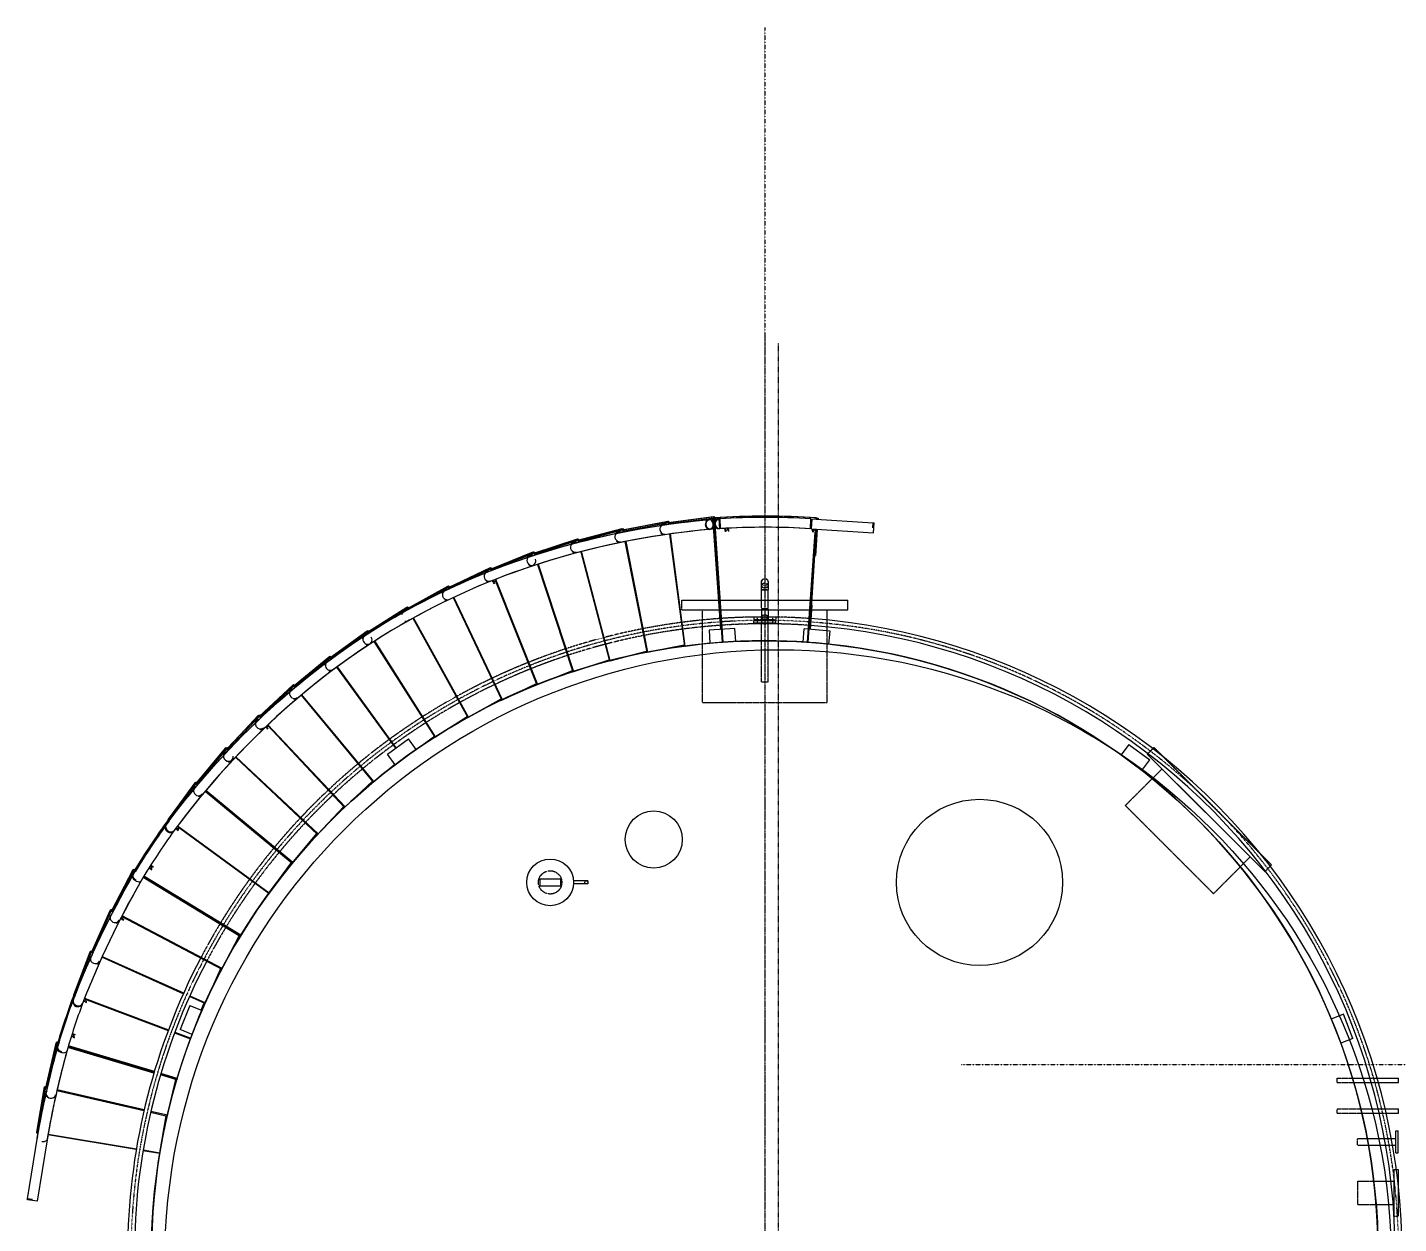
# Model space of a CAD drawing. Header units: millimetres. Extents: x -10011772 to -8149599, y 2847708 to 3434448.
# Drawn here: x -9549168 to -9535754, y 3290291 to 3301991 of the extents above; entities that cross this region are included whole.
import ezdxf

# ---------------------------------------------------------------- set-up
doc = ezdxf.new("R2010")
doc.units = ezdxf.units.MM
for name, pattern in [('DASHDOT2', [0.5, 0.25, -0.125, 0, -0.125]), ('DIVIDE2', [0.625, 0.25, -0.125, 0, -0.125, 0, -0.125]), ('HIDDEN2', [0.1875, 0.125, -0.0625])]:
    doc.linetypes.add(name, pattern=pattern)
doc.layers.add('总平面底图', color=9, linetype='Continuous')

# ---------------------------------------------------------------- blocks, each defined once
blk = doc.blocks.new('总平面底图 爆炸危险区 LOCATION I')
at = {"layer": '总平面底图', "linetype": 'DASHDOT2'}
for p, q in [((203750, 187271.6), (203750, 184875.2)), ((203750, 184875.2), (203750, 184826.9)), ((203750, 184826.9), (203750, 181385.9)), ((206603.4, 182197.8), (204709.8, 182197.8)), ((206690.9, 182197.8), (206603.4, 182197.8)), ((206725.9, 182197.8), (206690.9, 182197.8)), ((207448.7, 182197.8), (206725.9, 182197.8))]:
    blk.add_line(p, q, dxfattribs=at)
at = {"layer": '总平面底图', "linetype": 'DASHDOT2', "ltscale": 10}
for p, q in [((203749.9, 185771.6), (203749.9, 176771.6)), ((203814.9, 185727.7), (203814.9, 176727.7))]:
    blk.add_line(p, q, dxfattribs=at)
at = {"layer": '总平面底图', "linetype": 'Continuous'}
for p, q in [((203054.6, 184813.6), (203275.4, 184856.9)), ((203055.8, 184807.7), (203276.5, 184851)), ((203058.7, 184814.4), (203279.4, 184857.4)), ((203059.8, 184808.5), (203280.6, 184851.5)), ((203276.5, 184851), (203275.4, 184856.9)), ((203276.5, 184851), (203281.4, 184852)), ((203276.7, 184850), (203276.5, 184851)), ((203276.6, 184850), (203499.6, 184879.5)), ((203276.6, 184850), (203277.4, 184844)), ((203277.4, 184844), (203500.4, 184873.5)), ((203277.4, 184844), (203277.7, 184841.6)), ((203280.6, 184851.5), (203279.4, 184857.4)), ((203280.6, 184851.5), (203285.5, 184852.5)), ((203280.6, 184851.5), (203280.8, 184850.5)), ((203280.7, 184850.5), (203503.7, 184879.8)), ((203281.5, 184844.6), (203280.7, 184850.5)), ((203281.4, 184852), (203281.7, 184850.7)), ((203281.5, 184844.6), (203504.5, 184873.8)), ((203281.8, 184842.1), (203281.5, 184844.6)), ((203285.5, 184852.5), (203285.7, 184851.2)), ((203500.4, 184872.5), (203496.4, 184872.3)), ((203497.6, 184855.5), (203496.4, 184872.3)), ((203500.4, 184873.5), (203499.6, 184879.5)), ((203500.4, 184873.5), (203505.4, 184874.2)), ((203500.5, 184872.5), (203500.4, 184873.5)), ((203500.4, 184872.5), (203506.4, 184872.9)), ((203500.8, 184866.5), (203500.4, 184872.5)), ((203504.5, 184872.8), (203500.5, 184872.5)), ((203500.5, 184872.5), (203500.5, 184872.5)), ((203542.6, 184264.4), (203500.8, 184866.5)), ((203504.5, 184873.8), (203503.7, 184879.8)), ((203504.5, 184873.8), (203509.4, 184874.5)), ((203504.6, 184872.8), (203504.5, 184873.8)), ((203504.5, 184872.8), (203510.5, 184873.2)), ((203504.9, 184866.8), (203504.5, 184872.8)), ((203546, 184264.6), (203504.9, 184866.8)), ((203505.4, 184874.2), (203505.5, 184872.9)), ((203506.4, 184872.9), (203506.4, 184872.9)), ((203509.4, 184874.5), (203509.6, 184873.2)), ((203510.5, 184873.2), (203510.5, 184873.2)), ((203525.1, 184868.1), (203528.1, 184820)), ((203529.2, 184868.4), (203532.1, 184820.2)), ((203972.7, 184819.9), (203975.8, 184868.1)), ((203975.8, 184868.1), (204280, 184849)), ((203979.8, 184867.8), (203976.8, 184819.7)), ((204000, 184866.6), (204000.4, 184872.5)), ((204000.4, 184872.5), (204006.4, 184872)), ((204004.1, 184866.3), (204004.5, 184872.2)), ((204004.5, 184872.2), (204010.5, 184871.8)), ((204006.4, 184872), (204006, 184866.2)), ((204010.5, 184871.8), (204010.1, 184865.9)), ((204278.4, 184824.7), (204280, 184849)), ((204279.9, 184848.6), (204284, 184848.4)), ((204280.9, 184800.2), (204284, 184848.4)), ((202619.6, 184699.6), (202833.3, 184770.1)), ((202623.5, 184700.9), (202837.2, 184771.1)), ((202835.2, 184764.4), (202833.3, 184770.1)), ((202835.4, 184763.4), (203053, 184820.4)), ((202836.9, 184757.6), (203054.5, 184814.6)), ((202839.1, 184765.4), (202837.2, 184771.1)), ((202839.1, 184765.4), (202843.9, 184767)), ((202839.3, 184764.4), (203057, 184821.2)), ((202840.8, 184758.6), (203058.5, 184815.4)), ((202843.9, 184767), (202844.3, 184765.7)), ((203054.5, 184814.6), (203053, 184820.4)), ((203054.5, 184814.6), (203059.3, 184815.8)), ((203054.7, 184813.6), (203054.5, 184814.6)), ((203054.6, 184813.6), (203055.8, 184807.7)), ((203055.8, 184807.7), (203056.6, 184803.8)), ((203058.5, 184815.4), (203057, 184821.2)), ((203058.5, 184815.4), (203063.3, 184816.6)), ((203058.8, 184814.4), (203058.5, 184815.4)), ((203058.7, 184814.4), (203059.8, 184808.5)), ((203059.3, 184815.8), (203059.7, 184814.6)), ((203059.8, 184808.5), (203060.6, 184804.6)), ((203063.3, 184816.6), (203063.7, 184815.3)), ((203284.1, 184793.8), (203356.6, 184245.7)), ((203359.9, 184246.1), (203288, 184794.3)), ((203534.2, 184327.5), (203499.5, 184828.4)), ((203537.7, 184327.7), (203506.2, 184789.7)), ((203555.3, 184811.5), (203554.7, 184821.5)), ((203568, 184812.3), (203555.3, 184811.5)), ((203555.3, 184811.5), (203555.7, 184805.4)), ((203559.4, 184811.8), (203558.8, 184821.8)), ((203572, 184812.5), (203559.4, 184811.8)), ((203559.4, 184811.8), (203559.4, 184811.8)), ((203559.4, 184811.8), (203559.7, 184805.7)), ((203567.4, 184822.2), (203568, 184812.3)), ((203568, 184812.3), (203568, 184812.3)), ((203571.4, 184822.4), (203572, 184812.5)), ((203572, 184812.5), (203572.4, 184806.4)), ((203958.1, 184264.3), (203995.5, 184802.3)), ((203961.5, 184264.1), (203999.6, 184802)), ((203976.8, 184819.7), (204280.9, 184800.2)), ((203983.5, 184809.2), (203983.2, 184803.1)), ((203983.5, 184809.2), (203984.1, 184819.2)), ((203996.2, 184808.4), (203983.5, 184809.2)), ((203987.5, 184808.9), (203987.2, 184802.8)), ((203987.5, 184808.9), (203988.2, 184818.9)), ((203987.5, 184808.9), (203987.5, 184808.9)), ((204000.2, 184808.1), (203987.5, 184808.9)), ((204002.7, 184818), (203993.7, 184689.6)), ((203996, 184808.4), (203996.7, 184818.4)), ((203996.8, 184818.4), (203996.2, 184808.4)), ((203996.2, 184808.4), (203996.2, 184808.4)), ((204006.7, 184817.8), (203997.6, 184689.3)), ((204000.2, 184808.1), (203999.5, 184796.8)), ((204000, 184808.1), (204000.7, 184818.1)), ((204000.8, 184818.1), (204000.2, 184808.1)), ((202408.3, 184622.6), (202617.1, 184706.2)), ((202410.5, 184617), (202619.4, 184700.6)), ((202412.1, 184624.1), (202621, 184707.5)), ((202414.3, 184618.5), (202623.3, 184701.9)), ((202619.4, 184700.6), (202617.1, 184706.2)), ((202619.4, 184700.6), (202624, 184702.5)), ((202619.8, 184699.7), (202619.4, 184700.6)), ((202623.3, 184701.9), (202621, 184707.5)), ((202621.5, 184693.9), (202835.2, 184764.4)), ((202623.3, 184701.9), (202627.9, 184703.7)), ((202623.6, 184700.9), (202623.3, 184701.9)), ((202623.5, 184700.9), (202625.4, 184695.2)), ((202624, 184702.5), (202624.5, 184701.2)), ((202625.4, 184695.2), (202839.1, 184765.4)), ((202627.9, 184703.7), (202628.4, 184702.5)), ((202835.2, 184764.4), (202839.9, 184765.9)), ((202835.5, 184763.4), (202835.2, 184764.4)), ((202835.4, 184763.4), (202836.9, 184757.6)), ((202836.9, 184757.6), (202838, 184753.5)), ((202839.4, 184764.4), (202839.1, 184765.4)), ((202840.8, 184758.6), (202839.3, 184764.4)), ((202839.9, 184765.9), (202840.3, 184764.7)), ((202841.9, 184754.5), (202840.8, 184758.6)), ((202850, 184707.4), (202989.8, 184173.7)), ((202993.1, 184174.5), (202853.9, 184708.4)), ((203065.8, 184756.7), (203172.1, 184215.4)), ((203069.8, 184757.5), (203175.4, 184216)), ((202619.6, 184699.6), (202621.5, 184693.9)), ((202621.5, 184693.9), (202622.6, 184690.6)), ((202625.4, 184695.2), (202626.5, 184691.9)), ((202637.5, 184645.5), (202810.5, 184120.7)), ((202641.3, 184646.7), (202813.8, 184121.8)), ((203992.9, 184689.7), (203970.5, 184327.3)), ((203991.6, 184689.8), (203993.7, 184689.6)), ((203991.6, 184689.8), (203997.6, 184689.3)), ((202202.2, 184532.5), (202405.4, 184628.9)), ((202204.8, 184527.1), (202408, 184623.5)), ((202205.9, 184534.2), (202409.2, 184630.5)), ((202208.5, 184528.8), (202411.8, 184625)), ((202408, 184623.5), (202405.4, 184628.9)), ((202408, 184623.5), (202412.5, 184625.7)), ((202408.4, 184622.6), (202408, 184623.5)), ((202408.3, 184622.6), (202410.5, 184617)), ((202411.8, 184625), (202409.2, 184630.5)), ((202410.5, 184617), (202411.4, 184614.9)), ((202411.8, 184625), (202416.3, 184627.2)), ((202412.2, 184624.1), (202411.8, 184625)), ((202412.1, 184624.1), (202414.3, 184618.5)), ((202412.5, 184625.7), (202413.1, 184624.5)), ((202414.3, 184618.5), (202415.2, 184616.4)), ((202416.3, 184627.2), (202416.9, 184626)), ((202420.7, 184558.2), (202417.4, 184566.2)), ((202424.4, 184559.7), (202421.1, 184567.7)), ((202429.1, 184570.8), (202634.9, 184056.6)), ((202432.8, 184572.3), (202638.1, 184057.9)), ((202002.1, 184429.8), (202198.9, 184538.7)), ((202005, 184424.5), (202201.8, 184533.4)), ((202005.7, 184431.7), (202202.6, 184540.4)), ((202008.6, 184426.5), (202205.5, 184535.2)), ((202201.8, 184533.4), (202198.9, 184538.7)), ((202201.8, 184533.4), (202206.2, 184535.9)), ((202202.3, 184532.5), (202201.8, 184533.4)), ((202202.2, 184532.5), (202204.8, 184527.1)), ((202205.5, 184535.2), (202202.6, 184540.4)), ((202204.8, 184527.1), (202205.2, 184526.3)), ((202205.5, 184535.2), (202209.9, 184537.6)), ((202205.5, 184535.2), (202206, 184534.3)), ((202208.5, 184528.8), (202205.9, 184534.2)), ((202206.2, 184535.9), (202206.8, 184534.7)), ((202208.9, 184528), (202208.5, 184528.8)), ((202209.9, 184537.6), (202210.5, 184536.4)), ((202432.2, 184562.9), (202420.7, 184558.2)), ((202420.7, 184558.2), (202423.9, 184550.2)), ((202432.2, 184562.9), (202424.4, 184559.7)), ((202424.4, 184559.7), (202427.7, 184551.7)), ((202424.4, 184559.7), (202424.4, 184559.7)), ((201808.8, 184314.8), (201998.4, 184435.7)), ((201812.2, 184317), (202002, 184437.7)), ((201815.4, 184311.9), (202005.2, 184432.6)), ((202001.6, 184430.7), (201998.4, 184435.7)), ((202001.6, 184430.7), (202005.9, 184433.4)), ((202005.2, 184432.6), (202002, 184437.7)), ((202005.2, 184432.6), (202009.4, 184435.3)), ((202005.2, 184432.6), (202005.8, 184431.8)), ((202008.6, 184426.5), (202005.7, 184431.7)), ((202005.9, 184433.4), (202006.6, 184432.2)), ((202009.4, 184435.3), (202010.1, 184434.2)), ((202225.6, 184483.1), (202463.6, 183981.8)), ((202466.7, 183983.2), (202229.3, 184484.8)), ((203343.6, 184470), (204156.4, 184470)), ((203980.4, 184446.1), (203972, 184327.2)), ((203977.9, 184446.3), (203980.4, 184446.1)), ((203979.3, 184470), (204156.4, 184470)), ((204156.4, 184423.9), (204156.4, 184470)), ((204156.4, 184423.9), (204156.4, 184470)), ((201812, 184309.7), (202001.6, 184430.7)), ((202002.2, 184429.8), (202001.6, 184430.7)), ((202002.1, 184429.8), (202005, 184424.5)), ((202005, 184424.5), (202005, 184424.5)), ((202008.6, 184426.4), (202008.6, 184426.5)), ((202028.4, 184382.3), (202297.3, 183896.4)), ((202300.3, 183898), (202031.9, 184384.2)), ((203343.6, 184423.9), (204156.4, 184423.9)), ((203978.8, 184423.9), (204156.4, 184423.9)), ((204054.8, 184373.3), (204054.8, 184423.9)), ((204054.8, 184373.3), (204054.8, 184423.9)), ((201623, 184187.9), (201804.7, 184320.5)), ((201626.3, 184190.3), (201808.2, 184322.7)), ((201626.5, 184183.1), (201808.3, 184315.6)), ((201629.8, 184185.5), (201811.7, 184317.8)), ((201808.3, 184315.6), (201804.7, 184320.5)), ((201811.7, 184317.8), (201808.2, 184322.7)), ((201808.3, 184315.6), (201812.3, 184318.6)), ((201808.9, 184314.8), (201808.3, 184315.6)), ((201808.8, 184314.8), (201812, 184309.7)), ((201811.7, 184317.8), (201815.8, 184320.8)), ((201811.7, 184317.8), (201812.3, 184317)), ((201812, 184309.7), (201812.1, 184309.5)), ((201815.4, 184311.9), (201812.2, 184317)), ((201812.3, 184318.6), (201813.1, 184317.5)), ((201815.6, 184311.7), (201815.4, 184311.9)), ((201815.8, 184320.8), (201816.5, 184319.7)), ((203603.8, 184332.2), (203477.1, 184323.6)), ((203477.1, 184323.6), (203481.5, 184259.5)), ((203608.2, 184268.2), (203603.8, 184332.2)), ((203937.3, 184265.7), (203942.6, 184329.7)), ((204069.2, 184319.1), (203942.6, 184329.7)), ((204054.8, 184320.3), (204054.8, 184339.8)), ((204054.8, 184320.3), (204054.8, 184339.8)), ((204063.8, 184255.1), (204069.2, 184319.1)), ((201838.3, 184268.5), (202136.6, 183800.8)), ((202139.5, 183802.6), (201841.7, 184270.7)), ((203172.1, 184215.4), (203355.8, 184251.4)), ((203175.4, 184216), (203355.8, 184251.2)), ((203356.6, 184245.7), (203481.4, 184262.2)), ((203359.9, 184246.1), (203481.4, 184262)), ((203445.2, 184256), (203445.2, 184257.3)), ((203445.2, 184256), (203445.2, 184257.3)), ((201445.5, 184049.8), (201618.6, 184193.4)), ((201448.6, 184052.4), (201621.9, 184195.8)), ((201449.3, 184045.2), (201622.4, 184188.8)), ((201452.4, 184047.8), (201625.7, 184191.2)), ((201622.4, 184188.8), (201618.6, 184193.4)), ((201625.7, 184191.2), (201621.9, 184195.8)), ((201622.4, 184188.8), (201626.3, 184192)), ((201623.1, 184188), (201622.4, 184188.8)), ((201626.5, 184183.1), (201623, 184187.9)), ((201625.7, 184191.2), (201629.6, 184194.4)), ((201625.7, 184191.2), (201626.4, 184190.4)), ((201626.3, 184192), (201627.1, 184191)), ((201629.8, 184185.5), (201626.3, 184190.3)), ((201627.3, 184182), (201626.5, 184183.1)), ((201629.6, 184194.4), (201630.4, 184193.4)), ((201630.6, 184184.4), (201629.8, 184185.5)), ((202810.5, 184120.7), (202988.3, 184179.3)), ((202813.8, 184121.8), (202988.4, 184179.1)), ((202989.8, 184173.7), (203170.9, 184221.1)), ((202993.1, 184174.5), (203171, 184220.9)), ((201944.8, 183746.7), (201656, 184142.6)), ((201947.6, 183748.8), (201659.3, 184145)), ((202634.9, 184056.6), (202808.7, 184126.2)), ((202638.1, 184057.9), (202808.8, 184126)), ((201276.9, 183900.9), (201440.7, 184055)), ((201279.9, 183903.7), (201443.9, 184057.6)), ((201281, 183896.5), (201444.8, 184050.6)), ((201284, 183899.3), (201448, 184053.2)), ((201444.8, 184050.6), (201440.7, 184055)), ((201448, 184053.2), (201443.9, 184057.6)), ((201444.8, 184050.6), (201448.5, 184054)), ((201445.5, 184049.9), (201444.8, 184050.6)), ((201445.5, 184049.8), (201449.3, 184045.2)), ((201448, 184053.2), (201451.6, 184056.6)), ((201448.7, 184052.5), (201448, 184053.2)), ((201448.5, 184054), (201449.4, 184053.1)), ((201452.4, 184047.8), (201448.6, 184052.4)), ((201449.3, 184045.2), (201451, 184043.1)), ((201451.6, 184056.6), (201452.5, 184055.7)), ((201454.1, 184045.7), (201452.4, 184047.8)), ((202463.6, 183981.8), (202632.7, 184062.1)), ((202466.7, 183983.2), (202632.8, 184061.9)), ((202625.9, 184058.6), (202627.8, 184053.8)), ((202629, 184060), (202631, 184055.1)), ((202642.8, 184059.8), (202642.8, 184059.8)), ((201482.1, 184005.6), (201834.6, 183580.6)), ((201837.3, 183582.8), (201485.2, 184008.2)), ((202297.3, 183896.4), (202461.1, 183987.1)), ((202300.3, 183898), (202461.2, 183986.9)), ((201117.9, 183741.7), (201271.8, 183905.7)), ((201120.7, 183744.7), (201274.8, 183908.5)), ((201122.3, 183737.6), (201276.2, 183901.6)), ((201125.1, 183740.6), (201279.2, 183904.4)), ((201276.2, 183901.6), (201271.8, 183905.7)), ((201279.2, 183904.4), (201274.8, 183908.5)), ((201276.2, 183901.6), (201279.6, 183905.3)), ((201277, 183900.9), (201276.2, 183901.6)), ((201276.9, 183900.9), (201281, 183896.5)), ((201279.2, 183904.4), (201282.6, 183908.1)), ((201279.9, 183903.7), (201279.2, 183904.4)), ((201279.6, 183905.3), (201280.6, 183904.4)), ((201279.9, 183903.7), (201284, 183899.3)), ((201281, 183896.5), (201283.5, 183893.8)), ((201282.6, 183908.1), (201283.6, 183907.2)), ((201284, 183899.3), (201286.5, 183896.6)), ((202136.6, 183800.8), (202294.4, 183901.5)), ((202139.5, 183802.6), (202294.5, 183901.3)), ((201311.9, 183845.4), (201307.7, 183849.8)), ((201314.8, 183848.2), (201310.6, 183852.6)), ((201320.9, 183854.1), (201311.9, 183845.4)), ((201311.9, 183845.4), (201317.9, 183839.2)), ((201320.9, 183854), (201314.8, 183848.2)), ((201314.8, 183848.2), (201320.8, 183842)), ((201314.8, 183848.2), (201314.8, 183848.2)), ((201316.8, 183858.5), (201694.5, 183456.8)), ((201319.7, 183861.2), (201697, 183459.1)), ((201904.1, 183717.3), (202007, 183791.7)), ((202044.6, 183739.7), (202007, 183791.7)), ((202044, 183740.5), (202133.5, 183805.7)), ((202044.1, 183740.4), (202133.6, 183805.6)), ((205531.1, 183764.9), (205492.7, 183713.5)), ((205531.1, 183764.9), (205632.9, 183689)), ((200969.2, 183573), (201112.6, 183746.3)), ((200971.8, 183576.1), (201115.4, 183749.2)), ((200973.8, 183569.1), (201117.2, 183742.4)), ((200976.4, 183572.3), (201120, 183745.4)), ((201117.2, 183742.4), (201112.6, 183746.3)), ((201120, 183745.4), (201115.4, 183749.2)), ((201117.2, 183742.4), (201120.4, 183746.3)), ((201118, 183741.8), (201117.2, 183742.4)), ((201117.9, 183741.7), (201122.3, 183737.6)), ((201120, 183745.4), (201123.2, 183749.3)), ((201120.8, 183744.8), (201120, 183745.4)), ((201120.4, 183746.3), (201121.4, 183745.4)), ((201120.7, 183744.7), (201125.1, 183740.6)), ((201122.3, 183737.6), (201125.1, 183735)), ((201123.2, 183749.3), (201124.2, 183748.4)), ((201125.1, 183740.6), (201127.9, 183737.9)), ((201160.4, 183701.8), (201562.4, 183324.5)), ((201163.2, 183704.8), (201564.8, 183327)), ((201941.6, 183665.3), (201904.1, 183717.3)), ((205620.9, 183717.3), (205623.8, 183720.1)), ((205620.9, 183717.3), (205623.8, 183720.1)), ((205620.9, 183717.3), (205908.3, 183429.9)), ((205620.9, 183717.3), (206195.7, 183142.6)), ((205620.9, 183717.3), (206195.7, 183142.6)), ((205647.6, 183744), (205653.5, 183749.9)), ((205647.6, 183744), (205653.5, 183749.9)), ((205653.5, 183749.9), (205702.9, 183700.5)), ((205653.5, 183749.9), (206228.3, 183175.2)), ((205653.5, 183749.9), (206228.3, 183175.2)), ((201834.6, 183580.6), (201939.8, 183667.8)), ((201837.3, 183582.8), (201939.9, 183667.7)), ((205594.5, 183637.5), (205632.9, 183689)), ((205644.8, 183597.4), (205692.8, 183645.4)), ((205644.8, 183597.4), (205692.8, 183645.4)), ((200831.2, 183395.3), (200963.6, 183577.2)), ((200833.6, 183398.6), (200966.2, 183580.3)), ((200836.1, 183391.8), (200968.4, 183573.6)), ((200838.5, 183395.1), (200971, 183576.8)), ((200968.4, 183573.6), (200963.6, 183577.2)), ((200971, 183576.8), (200966.2, 183580.3)), ((200968.4, 183573.6), (200971.4, 183577.7)), ((200969.2, 183573.1), (200968.4, 183573.6)), ((200969.2, 183573), (200973.8, 183569.1)), ((200971, 183576.8), (200974, 183580.8)), ((200971, 183576.8), (200971.8, 183576.2)), ((200971.4, 183577.7), (200972.4, 183576.9)), ((200976.4, 183572.3), (200971.8, 183576.1)), ((200973.8, 183569.1), (200976, 183567.3)), ((200974, 183580.8), (200975, 183580.1)), ((200978.6, 183570.5), (200976.4, 183572.3)), ((201694.5, 183456.8), (201830.9, 183585.1)), ((201697, 183459.1), (201831.1, 183584.9)), ((201013.2, 183536.5), (201438.8, 183184.3)), ((201441, 183186.9), (201015.8, 183539.6)), ((201562.4, 183324.5), (201690.5, 183461.1)), ((201564.8, 183327), (201690.7, 183460.9)), ((201685.4, 183455.3), (201689, 183451.6)), ((201687.8, 183457.8), (201691.5, 183453.9)), ((201700.7, 183462.6), (201700.7, 183462.6)), ((205908.3, 183429.9), (206195.7, 183142.6)), ((200824.2, 183375.4), (200824.2, 183375.4)), ((200836.1, 183391.8), (200831.2, 183395.3)), ((200833.6, 183398.6), (200838.5, 183395.1)), ((200836.3, 183391.6), (200836.1, 183391.8)), ((200838.5, 183395.1), (200838.8, 183394.8)), ((201324.1, 183036.6), (200875.4, 183363.1)), ((200877.8, 183366.4), (201326.1, 183039.4)), ((200875.9, 183347.4), (200867.9, 183353.1)), ((200878.2, 183350.6), (200870.3, 183356.3)), ((200883.1, 183357.5), (200875.9, 183347.4)), ((200875.9, 183347.4), (200880.9, 183343.8)), ((200883.2, 183357.5), (200878.2, 183350.6)), ((200878.2, 183350.6), (200883.2, 183347.1)), ((200878.2, 183350.6), (200878.2, 183350.6)), ((201438.8, 183184.3), (201558.2, 183328.5)), ((201441, 183186.9), (201558.3, 183328.4)), ((206178.9, 183224.5), (206228.3, 183175.2)), ((200746.4, 183155.2), (200737.9, 183160.5)), ((200748.6, 183158.7), (200740.1, 183163.9)), ((200744.7, 183171.3), (200753.1, 183166)), ((200753.1, 183166), (200746.4, 183155.2)), ((200746.8, 183174.7), (200755.3, 183169.4)), ((200755.3, 183169.4), (200748.6, 183158.6)), ((200748.6, 183158.6), (200748.6, 183158.6)), ((200748.6, 183158.6), (200753.8, 183155.4)), ((200753.1, 183166), (200753.2, 183166)), ((200755.3, 183169.4), (200760.5, 183166.2)), ((201324.1, 183036.6), (201434.3, 183188)), ((201326.1, 183039.4), (201434.5, 183187.9)), ((206075.8, 183166.4), (206123.8, 183214.4)), ((206075.8, 183166.4), (206123.8, 183214.4)), ((206222.3, 183169.2), (206228.3, 183175.2)), ((206222.3, 183169.2), (206228.3, 183175.2)), ((200554.2, 182949.8), (200658.8, 183148.9)), ((200556.1, 182953.4), (200660.9, 183152.4)), ((200559.5, 182947), (200664.1, 183146.1)), ((200561.4, 182950.6), (200666.2, 183149.6)), ((200657.5, 183121.5), (200659.6, 183125)), ((200664.1, 183146.1), (200658.8, 183148.9)), ((200666.2, 183149.6), (200660.9, 183152.4)), ((200664.9, 183145.6), (200662.9, 183142.2)), ((200668, 183139), (200662.9, 183142.2)), ((200664.1, 183146.1), (200666.4, 183150.6)), ((200664.1, 183146.1), (200665, 183145.7)), ((200664.9, 183145.6), (200668.1, 183150.7)), ((200670.1, 183142.5), (200664.9, 183145.6)), ((200667.1, 183149.1), (200665, 183145.7)), ((200665, 183145.7), (200665, 183145.7)), ((200666.2, 183149.6), (200668.6, 183154.1)), ((200667.1, 183149.2), (200666.2, 183149.6)), ((200666.4, 183150.6), (200667.6, 183150)), ((200667.1, 183149.1), (200670.2, 183154.2)), ((200672.2, 183146), (200667.1, 183149.1)), ((200668.1, 183150.7), (200668.1, 183150.7)), ((200668.6, 183154.1), (200669.7, 183153.5)), ((200670.2, 183154.2), (200670.2, 183154.2)), ((201183.9, 182825.7), (200709.2, 183114)), ((201185.9, 182829.1), (200711.3, 183117.4)), ((201187.7, 182832), (200713.4, 183120.9)), ((201185.6, 182828.6), (200735.9, 183102.5)), ((200746.4, 183155.2), (200751.6, 183152)), ((202650, 183106.9), (202700, 183106.9)), ((202650, 183106.9), (202650, 183073.6)), ((202700, 183106.9), (202750, 183106.9)), ((202750, 183106.9), (202750, 183073.6)), ((202884.1, 183097.7), (202814, 183097.7)), ((202884.1, 183097.7), (202884.1, 183090.2)), ((206195.7, 183142.6), (206198.5, 183145.4)), ((206195.7, 183142.6), (206198.5, 183145.4)), ((201329.1, 183043.5), (201329.1, 183043.5)), ((202650, 183073.6), (202700, 183073.6)), ((202700, 183073.6), (202750, 183073.6)), ((202884.1, 183082.7), (202814, 183082.7)), ((202884.1, 183090.2), (202884.1, 183082.7)), ((200457.6, 182751.2), (200549.8, 182956.4)), ((200555.2, 182953.9), (200549.8, 182956.4)), ((200555.2, 182953.9), (200557.3, 182958.5)), ((200557.3, 182958.5), (200558.5, 182957.9)), ((200455.9, 182747.5), (200547.9, 182952.8)), ((200461.4, 182745), (200553.3, 182950.3)), ((200463, 182748.7), (200555.2, 182953.9)), ((200553.3, 182950.3), (200547.9, 182952.8)), ((200553.3, 182950.3), (200555.4, 182954.9)), ((200554.3, 182949.9), (200553.3, 182950.3)), ((200554.2, 182949.8), (200559.5, 182947)), ((200555.2, 182953.9), (200556.2, 182953.5)), ((200555.4, 182954.9), (200556.6, 182954.3)), ((200561.4, 182950.6), (200556.1, 182953.4)), ((200559.5, 182947), (200561.5, 182946)), ((200563.4, 182949.6), (200561.4, 182950.6)), ((200605.4, 182908.8), (200598.4, 182912.4)), ((200607.2, 182912.4), (200600.3, 182916)), ((200604.2, 182923.5), (201093.9, 182666.4)), ((200611.1, 182919.9), (200605.4, 182908.8)), ((200605.4, 182908.8), (200613.1, 182904.9)), ((201095.5, 182669.4), (200606, 182927.1)), ((200611.1, 182919.9), (200607.2, 182912.4)), ((200607.2, 182912.4), (200614.9, 182908.4)), ((200607.2, 182912.4), (200607.2, 182912.4)), ((201093.9, 182666.4), (201179.1, 182828.6)), ((201095.5, 182669.4), (201179.3, 182828.5)), ((201185.9, 182829.1), (201183.9, 182825.7)), ((201185.9, 182829.1), (201185.6, 182828.6)), ((200456.6, 182751.7), (200458.4, 182756.3)), ((200458.4, 182756.3), (200459.6, 182755.9)), ((200370.3, 182539.4), (200449.4, 182750)), ((200371.8, 182543.3), (200451, 182753.8)), ((200376, 182537.3), (200455, 182747.9)), ((200377.4, 182541.1), (200456.6, 182751.7)), ((200455, 182747.9), (200449.4, 182750)), ((200456.6, 182751.7), (200451, 182753.8)), ((200455, 182747.9), (200456.7, 182752.6)), ((200455, 182747.9), (200455.9, 182747.6)), ((200461.4, 182745), (200455.9, 182747.5)), ((200456.6, 182751.7), (200457.6, 182751.3)), ((200456.7, 182752.6), (200458, 182752.1)), ((200457.6, 182751.2), (200463, 182748.7)), ((200463.6, 182744), (200461.4, 182745)), ((200463, 182748.7), (200465.3, 182747.7)), ((200905.7, 182545.9), (200507.6, 182724.3)), ((200509.3, 182728), (200907.1, 182549.2)), ((201012.2, 182498.2), (201088.7, 182669.1)), ((201013.6, 182501.3), (201088.9, 182669)), ((201085.8, 182662), (201090.4, 182659.6)), ((201087.2, 182665.1), (201092, 182662.6)), ((201097.9, 182673.9), (201097.9, 182673.9)), ((200368.9, 182518.4), (200368.9, 182518.4)), ((200370.3, 182539.4), (200376, 182537.3)), ((200371.8, 182543.3), (200377.4, 182541.1)), ((200376, 182537.3), (200376.2, 182537.2)), ((200377.4, 182541.1), (200377.7, 182541)), ((200414.2, 182501.7), (200412.8, 182497.9)), ((200426.2, 182505.2), (200416.9, 182508.5)), ((200427.6, 182508.9), (200418.4, 182512.3)), ((200421.5, 182520.2), (200831.8, 182366.3)), ((200423, 182524), (200833.1, 182369.6)), ((200430.5, 182516.9), (200426.2, 182505.2)), ((200426.2, 182505.2), (200431.9, 182503.1)), ((200430.5, 182516.9), (200427.6, 182508.9)), ((200427.6, 182508.9), (200433.3, 182506.8)), ((200427.6, 182508.9), (200427.6, 182508.9)), ((200937.7, 182488.3), (200889.7, 182370.7)), ((201012.2, 182498.2), (200936.2, 182532.3)), ((200937.6, 182535.5), (201013.6, 182501.3)), ((200937.7, 182488.3), (200997.1, 182464.1)), ((200993.7, 182465.5), (201006.9, 182500.6)), ((200993.8, 182465.4), (201007.1, 182500.5)), ((206580.4, 182445.4), (206520.6, 182422)), ((206626.6, 182327.1), (206580.4, 182445.4)), ((200863.1, 182354.6), (200941.1, 182325.3)), ((200864.3, 182357.8), (200942.3, 182328.5)), ((200949.1, 182346.5), (200889.7, 182370.7)), ((200233.2, 182085), (200283.9, 182304.1)), ((200234.1, 182089), (200285.1, 182308.1)), ((200239, 182083.6), (200289.7, 182302.8)), ((200240, 182087.6), (200290.9, 182306.7)), ((200289.7, 182302.8), (200283.9, 182304.1)), ((200290.9, 182306.7), (200285.1, 182308.1)), ((200290.7, 182302.5), (200289.5, 182298.6)), ((200295.3, 182296.9), (200289.5, 182298.6)), ((200289.7, 182302.8), (200290.9, 182307.7)), ((200290.7, 182302.6), (200289.7, 182302.8)), ((200290.7, 182302.5), (200292.4, 182308.2)), ((200291.9, 182306.4), (200290.7, 182302.5)), ((200296.4, 182300.7), (200290.7, 182302.5)), ((200290.7, 182302.5), (200290.7, 182302.5)), ((200290.9, 182306.7), (200292, 182311.6)), ((200290.9, 182307.7), (200292.2, 182307.4)), ((200290.9, 182306.7), (200291.9, 182306.5)), ((200291.9, 182306.4), (200293.6, 182312.1)), ((200297.6, 182304.7), (200291.9, 182306.4)), ((200292, 182311.6), (200293.3, 182311.3)), ((200292.4, 182308.2), (200292.4, 182308.2)), ((200293.6, 182312.1), (200293.6, 182312.1)), ((200763.1, 182161.7), (200342.7, 182287)), ((200764.1, 182165.1), (200343.8, 182290.8)), ((200367.1, 182332.5), (200357.5, 182335.4)), ((200368.3, 182336.3), (200358.7, 182339.2)), ((200361.3, 182347.5), (200370.8, 182344.6)), ((200362.5, 182351.4), (200372, 182348.4)), ((200370.8, 182344.6), (200367.1, 182332.5)), ((200367.1, 182332.5), (200372.9, 182330.7)), ((200372, 182348.4), (200368.3, 182336.3)), ((200368.3, 182336.3), (200374.1, 182334.5)), ((200368.3, 182336.3), (200368.3, 182336.3)), ((200370.8, 182344.6), (200370.9, 182344.6)), ((200372, 182348.4), (200377.9, 182346.6)), ((200941.1, 182325.3), (200949.1, 182346.5)), ((200942.3, 182328.5), (200949.1, 182346.5)), ((200944.1, 182333.2), (200944.1, 182333.2)), ((206626.6, 182327.1), (206566.8, 182303.7)), ((200289.5, 182277.3), (200290.7, 182281.2)), ((200761.9, 182157.9), (200341.6, 182283.1)), ((200762.9, 182161.2), (200370.3, 182278.7)), ((200874.7, 182127.8), (200794.9, 182151.7)), ((200874.9, 182128.4), (200795.1, 182152.1)), ((200875.9, 182131.6), (200796.1, 182155.5)), ((200189.4, 181864.4), (200226.3, 182086.2)), ((200190, 181868.4), (200227.2, 182090.2)), ((200195.3, 181863.4), (200232.2, 182085.3)), ((200196, 181867.4), (200233.1, 182089.2)), ((200232.2, 182085.3), (200226.3, 182086.2)), ((200233.1, 182089.2), (200227.2, 182090.2)), ((200232.2, 182085.3), (200233, 182090.2)), ((200233.2, 182085.1), (200232.2, 182085.3)), ((200233, 182090.2), (200234.4, 182090)), ((200233.1, 182089.2), (200234, 182094.2)), ((200234.1, 182089.1), (200233.1, 182089.2)), ((200233.2, 182085), (200239, 182083.6)), ((200234, 182094.2), (200235.3, 182094)), ((200240, 182087.6), (200234.1, 182089)), ((200241.6, 182087.2), (200240, 182087.6)), ((200873.8, 182124.5), (200793.9, 182148.3)), ((200827.1, 181947.6), (200868.4, 182126.1)), ((200827.9, 181950.9), (200868.6, 182126.1)), ((200874.9, 182128.4), (200873.8, 182124.5)), ((200874.9, 182128.4), (200874.7, 182127.8)), ((206623.8, 182132.2), (206710.7, 182132.2)), ((206623.8, 182132.2), (206710.7, 182132.2)), ((206630.1, 182110.9), (206716.8, 182110.9)), ((206630.1, 182110.9), (206716.8, 182110.9)), ((206745.5, 182132.2), (206849.9, 182132.2)), ((206745.5, 182132.2), (206849.9, 182132.2)), ((206751.5, 182110.9), (206849.9, 182110.9)), ((206751.5, 182110.9), (206849.9, 182110.9)), ((206849.9, 182121.6), (206849.9, 182132.2)), ((206849.9, 182121.6), (206849.9, 182132.2)), ((206849.9, 182110.9), (206849.9, 182121.6)), ((206849.9, 182110.9), (206849.9, 182121.6)), ((200239, 182083.6), (200240.7, 182083.2)), ((200287.7, 182072.4), (200713.4, 181973.9)), ((200714.2, 181977.4), (200288.6, 182076.3)), ((200746, 181966.4), (200827.1, 181947.6)), ((200827.9, 181950.9), (200746.8, 181969.8)), ((206664.6, 181982.2), (206750.2, 181982.2)), ((206664.6, 181982.2), (206750.2, 181982.2)), ((206669.7, 181960.9), (206755.2, 181960.9)), ((206669.7, 181960.9), (206755.2, 181960.9)), ((206784.5, 181982.2), (206849.9, 181982.2)), ((206784.5, 181982.2), (206849.9, 181982.2)), ((206789.5, 181960.9), (206849.9, 181960.9)), ((206789.5, 181960.9), (206849.9, 181960.9)), ((206849.9, 181971.6), (206849.9, 181982.2)), ((206849.9, 181971.6), (206849.9, 181982.2)), ((206849.9, 181960.9), (206849.9, 181971.6)), ((206849.9, 181960.9), (206849.9, 181971.6)), ((200790.7, 181764.2), (200821.4, 181948.9)), ((200791.2, 181767.6), (200821.6, 181948.9)), ((200143.6, 181542.5), (200192, 181843.6)), ((200195.3, 181863.4), (200189.4, 181864.4)), ((200190, 181868.4), (200196, 181867.4)), ((200239, 181831.6), (200191, 181530.8)), ((200195.6, 181863.3), (200195.3, 181863.4)), ((200196, 181867.4), (200196.3, 181867.3)), ((200675.6, 181783.4), (200243.2, 181855.4)), ((200244, 181859.4), (200676.2, 181786.9)), ((206695.9, 181838.3), (206780.7, 181838.3)), ((206695.9, 181838.3), (206780.7, 181838.3)), ((206814.7, 181838.3), (206835.7, 181838.3)), ((206814.7, 181838.3), (206835.7, 181838.3)), ((206835.7, 181821.6), (206835.7, 181875.5)), ((206835.7, 181875.5), (206848.4, 181875.5)), ((206835.7, 181821.6), (206835.7, 181875.5)), ((206835.7, 181875.5), (206848.4, 181875.5)), ((206835.7, 181767.6), (206835.7, 181821.6)), ((206835.7, 181767.6), (206835.7, 181821.6)), ((206848.4, 181821.6), (206848.4, 181875.5)), ((206848.4, 181821.6), (206848.4, 181875.5)), ((206848.4, 181767.6), (206848.4, 181821.6)), ((206848.4, 181767.6), (206848.4, 181821.6)), ((200790.7, 181764.2), (200708.5, 181777.9)), ((200709.1, 181781.4), (200791.2, 181767.6)), ((206702.2, 181804.9), (206786.8, 181804.9)), ((206702.2, 181804.9), (206786.8, 181804.9)), ((206820.7, 181804.9), (206835.7, 181804.9)), ((206820.7, 181804.9), (206835.7, 181804.9)), ((206835.7, 181767.6), (206848.4, 181767.6)), ((206835.7, 181767.6), (206848.4, 181767.6)), ((206826.1, 181685.9), (206826.1, 181457.3)), ((206839, 181685.9), (206848.4, 181685.9)), ((206839, 181685.9), (206848.4, 181685.9)), ((206848.4, 181685.9), (206848.4, 181608.1)), ((206848.4, 181685.9), (206848.4, 181457.3)), ((206728.6, 181628.7), (206812.5, 181628.7)), ((206728.6, 181628.7), (206812.5, 181628.7)), ((200143.3, 181538.4), (200144, 181542.4)), ((200191, 181530.8), (200143.3, 181538.4)), ((200167.6, 181538.6), (200143.6, 181542.5)), ((206740.1, 181514.4), (206823.7, 181514.4)), ((206740.1, 181514.4), (206823.7, 181514.4)), ((206826.1, 181480.9), (206826.1, 181457.3)), ((206826.1, 181457.3), (206827.7, 181457.3)), ((206826.1, 181457.3), (206827.7, 181457.3))]:
    blk.add_line(p, q, dxfattribs=at)
at = {"layer": '总平面底图', "linetype": 'HIDDEN2'}
for p, q in [((203733.3, 184520.3), (203733.3, 184558.4)), ((203733.3, 184520.3), (203766.7, 184520.3)), ((203733.3, 184429.9), (203733.3, 184520.3)), ((203766.7, 184520.3), (203733.3, 184520.3)), ((203766.7, 184558.4), (203766.7, 184520.3)), ((203766.7, 184429.9), (203766.7, 184520.3)), ((203343.6, 184470), (204156.4, 184470)), ((203343.6, 184423.9), (203343.6, 184470)), ((203343.6, 184423.9), (204156.4, 184423.9)), ((203445.2, 184257.3), (203445.2, 184423.9)), ((203696, 184388.8), (203750, 184388.8)), ((203696, 184388.8), (203696, 184376)), ((203696, 184376), (203750, 184376)), ((203750, 184370), (203696, 184370)), ((203696, 184357.3), (203696, 184370)), ((203711.6, 184388), (203711.9, 184371.3)), ((203711.9, 184388), (203711.9, 184371.3)), ((203788.1, 184388), (203711.9, 184388)), ((203711.9, 184371.3), (203712.1, 184354.6)), ((203711.9, 184371.3), (203711.9, 184354.6)), ((203733.3, 184429.9), (203766.7, 184429.9)), ((203733.3, 184429.9), (203750, 184429.9)), ((203733.3, 184429.9), (203733.3, 184388.8)), ((203733.3, 184388.8), (203733.3, 184387.1)), ((203733.3, 184371.3), (203733.3, 184387.1)), ((203750, 184429.9), (203766.7, 184429.9)), ((203750, 184388.8), (203803.9, 184388.8)), ((203750, 184376), (203803.9, 184376)), ((203803.9, 184370), (203750, 184370)), ((203766.7, 184429.9), (203766.7, 184388.8)), ((203766.7, 184388.8), (203766.7, 184387.1)), ((203766.7, 184387.1), (203766.7, 184371.3)), ((203788.1, 184371.3), (203787.8, 184354.6)), ((203788.3, 184388), (203788.1, 184371.3)), ((203788.1, 184388), (203788.1, 184371.3)), ((203788.1, 184371.3), (203788.1, 184354.6)), ((203803.9, 184388.8), (203803.9, 184376)), ((203803.9, 184357.3), (203803.9, 184370)), ((204054.8, 184339.8), (204054.8, 184373.3)), ((203750, 184357.3), (203696, 184357.3)), ((203788.1, 184354.6), (203711.9, 184354.6)), ((203733.3, 184070), (203733.3, 184357.3)), ((203803.9, 184357.3), (203750, 184357.3)), ((203766.7, 184070), (203766.7, 184357.3)), ((204054.8, 183970), (204054.8, 184320.3)), ((203445.2, 183970), (203445.2, 184256)), ((203750, 184070), (203733.3, 184070)), ((203766.7, 184070), (203750, 184070)), ((203445.2, 183970), (204054.8, 183970)), ((205623.8, 183720.1), (205647.6, 183744)), ((205653.5, 183749.9), (206228.3, 183175.2)), ((205653.5, 183749.9), (206228.3, 183175.2)), ((205513.2, 183465.9), (205644.8, 183597.4)), ((205513.2, 183465.9), (205944.3, 183034.9)), ((205513.2, 183465.9), (205944.3, 183034.9)), ((205944.3, 183034.9), (206075.8, 183166.4)), ((206198.5, 183145.4), (206222.3, 183169.2)), ((206550, 182121.6), (206550, 182132.2)), ((206550, 182132.2), (206623.8, 182132.2)), ((206550, 182110.9), (206550, 182121.6)), ((206550, 182110.9), (206630.1, 182110.9)), ((206710.7, 182132.2), (206745.5, 182132.2)), ((206716.8, 182110.9), (206751.5, 182110.9)), ((206550, 181971.6), (206550, 181982.2)), ((206550, 181982.2), (206664.6, 181982.2)), ((206550, 181960.9), (206550, 181971.6)), ((206550, 181960.9), (206669.7, 181960.9)), ((206750.2, 181982.2), (206784.5, 181982.2)), ((206755.2, 181960.9), (206789.5, 181960.9)), ((206648.4, 181821.6), (206648.4, 181838.3)), ((206648.4, 181838.3), (206695.9, 181838.3)), ((206648.4, 181804.9), (206648.4, 181821.6)), ((206780.7, 181838.3), (206814.7, 181838.3)), ((206648.4, 181804.9), (206702.2, 181804.9)), ((206786.8, 181804.9), (206820.7, 181804.9)), ((206826.1, 181685.9), (206826.1, 181457.3)), ((206826.1, 181685.9), (206839, 181685.9)), ((206848.4, 181685.9), (206848.4, 181457.3)), ((206648.4, 181628.7), (206648.4, 181514.4)), ((206648.4, 181628.7), (206728.6, 181628.7)), ((206812.5, 181628.7), (206826.1, 181628.7)), ((206648.4, 181514.4), (206740.1, 181514.4)), ((206823.7, 181514.4), (206826.1, 181514.4)), ((206827.7, 181457.3), (206848.4, 181457.3))]:
    blk.add_line(p, q, dxfattribs=at)
at = {"layer": '总平面底图', "linetype": 'DIVIDE2'}
for p, q in [((203711.9, 184371.3), (203788.1, 184371.3)), ((203711.9, 184371.3), (203711.9, 184371.3)), ((203788.1, 184371.3), (203788, 184371.3)), ((203788, 184371.3), (203788, 184371.3))]:
    blk.add_line(p, q, dxfattribs=at)
at = {"layer": '总平面底图', "linetype": 'HIDDEN2'}
for centre, radius in [((203750, 184558.4), 16.7), ((203750, 184371.3), 16.7), ((202700, 183090.2), 57.1)]:
    blk.add_circle(centre, radius, dxfattribs=at)
at = {"layer": '总平面底图'}
for centre in [(203749.9, 181271.6), (203814.9, 181227.7)]:
    blk.add_circle(centre, 3000, dxfattribs=at)
at = {"layer": '总平面底图', "linetype": 'Continuous'}
for centre, radius in [((204800, 183090.2), 406.4), ((204800, 183090.2), 406.4), ((203206.4, 183300), 139.7), ((203206.4, 183300), 139.7), ((202700, 183090.2), 114.3), ((202876.6, 183090.2), 7.5)]:
    blk.add_circle(centre, radius, dxfattribs=at)
for centre, radius, start, end in [((203260.7, 184817.4), 24.1, 70.91667, 273.64491), ((203256.7, 184816.9), 24.1, 70.78444, 142.26126), ((203478.4, 184840.7), 24.1, 89.8267, 95.24342), ((203478.4, 184840.7), 24.1, 4.35018, 89.12971), ((203482.5, 184841), 24.1, 4.28519, 95.17843), ((203478.4, 184840.7), 24.1, 279.83761, 4.35018), ((203482.5, 184841), 24.1, 275.17892, 4.28519), ((203750, 181271.6), 3609.6, 86.02099, 93.96393), ((203750, 181271.6), 3603.6, 93.57768, 93.96393), ((203526.6, 184844.1), 24.1, 93.57768, 273.57768), ((203750, 181271.6), 3609.6, 85.956, 93.89894), ((203750, 181271.6), 3603.6, 93.57768, 93.89894), ((203530.6, 184844.3), 24.1, 103.26404, 263.89133), ((203750, 181271.6), 3603.6, 86.40723, 93.57768), ((203750, 181271.6), 3603.6, 86.40723, 93.5127), ((203040.8, 184780.1), 24.1, 67.76634, 277.13982), ((203036.8, 184779.3), 24.1, 67.77093, 146.22361), ((203256.7, 184816.9), 24.1, 232.84685, 282.22451), ((203478.4, 184840.7), 24.1, 275.2439, 278.39282), ((203750, 181271.6), 3555.3, 86.40723, 93.57768), ((203750, 181271.6), 3555.3, 86.34225, 93.5127), ((202819.7, 184728), 24.1, 70.55851, 149.80367), ((202823.6, 184729.1), 24.1, 70.4672, 280.71584), ((202819.7, 184728), 24.1, 240.38018, 289.347), ((203036.8, 184779.3), 24.1, 236.86744, 285.7709), ((202606.2, 184663.4), 24.1, 77.49213, 153.36053), ((202610, 184664.7), 24.1, 77.33449, 284.2866), ((202606.2, 184663.4), 24.1, 243.95837, 18.63468), ((202397.1, 184585.6), 24.1, 87.75409, 156.93657), ((202400.9, 184587.1), 24.1, 87.54065, 287.85773), ((202193.4, 184494.9), 24.1, 100.87899, 160.50642), ((202197, 184496.6), 24.1, 100.61652, 291.42886), ((202397.1, 184585.6), 24.1, 247.52853, 296.48888), ((202193.4, 184494.9), 24.1, 251.0998, 300.06001), ((201995.6, 184391.6), 24.1, 116.33007, 164.07777), ((201999.1, 184393.6), 24.1, 116.26508, 122.38814), ((201995.6, 184391.6), 24.1, 254.67091, 303.63114), ((203750, 181271.6), 3116.7, 339.92064, 85.8457), ((201804.7, 184276.3), 24.1, 113.25735, 167.64916), ((201808.1, 184278.5), 24.1, 113.40272, 298.57111), ((203750, 181271.6), 3083.3, 339.92255, 85.8445), ((203750, 181271.6), 3000, 93.92044, 85.20762), ((201804.7, 184276.3), 24.1, 258.242, 32.91918), ((203750, 181271.6), 3000, 85.20762, 93.92044), ((203750, 181271.6), 3000, 85.20762, 93.92044), ((203750, 181271.6), 3000, 86.02099, 93.92044), ((203750, 181271.6), 3000, 85.956, 93.89894), ((201621.3, 184149.3), 24.1, 106.47603, 171.21896), ((201624.6, 184151.7), 24.1, 106.57733, 302.14225), ((201621.3, 184149.3), 24.1, 261.81329, 310.77339), ((201446.2, 184011.1), 24.1, 102.30908, 174.79482), ((201449.3, 184013.7), 24.1, 102.35882, 305.71338), ((201446.2, 184011.1), 24.1, 265.38367, 314.34453), ((201280, 183862.3), 24.1, 101.28267, 178.35458), ((201282.9, 183865.1), 24.1, 101.26897, 309.28413), ((201280, 183862.3), 24.1, 268.95975, 317.91529), ((201123.4, 183703.4), 24.1, 104.28984, 181.91244), ((201126.2, 183706.4), 24.1, 104.19034, 1.76369), ((201123.4, 183703.4), 24.1, 272.48287, 321.4913), ((200979.6, 183538.3), 24.1, 112.95702, 316.40662), ((200977.1, 183535.1), 24.1, 113.19512, 185.93933), ((200977.1, 183535.1), 24.1, 276.56563, 324.98621), ((203750, 181271.6), 3609.6, 143.95969, 148.72301), ((203750, 181271.6), 3609.6, 143.95969, 148.65803), ((203750, 181271.6), 3603.6, 143.95969, 148.72301), ((203750, 181271.6), 3603.6, 143.95969, 148.65803), ((200841.4, 183358), 24.1, 143.45269, 323.45245), ((200843.8, 183361.3), 24.1, 143.38771, 147.54933), ((200843.8, 183361.3), 24.1, 203.29736, 262.21751), ((200678.2, 183109.3), 24.1, 149.44109, 149.67081), ((200569.7, 182914.4), 24.1, 127.41761, 196.9471), ((200571.6, 182918), 24.1, 127.48567, 328.40213), ((200569.7, 182914.4), 24.1, 287.51251, 337.00968), ((200473.6, 182713.1), 24.1, 130.49688, 201.42645), ((200475.2, 182716.8), 24.1, 130.32069, 331.86721), ((200473.6, 182713.1), 24.1, 291.98647, 340.48261), ((203750, 181271.6), 3116.7, 152.29414, 179.0077), ((203750, 181271.6), 3083.3, 152.29414, 179.29389), ((203750, 181271.6), 3609.6, 159.43639, 163.40548), ((203750, 181271.6), 3609.6, 159.43639, 163.34049), ((200390.2, 182506.2), 24.1, 158.92926, 338.92915), ((200391.6, 182510), 24.1, 158.86427, 163.02537), ((203750, 181271.6), 3603.6, 159.43639, 159.75765), ((203750, 181271.6), 3603.6, 159.43639, 159.75765), ((200391.6, 182510), 24.1, 218.77406, 277.69421), ((200312.8, 182270.7), 24.1, 164.12355, 164.35305), ((200257.2, 182054.7), 24.1, 145.33752, 212.29355), ((200258.1, 182058.6), 24.1, 145.29274, 343.01609), ((200257.2, 182054.7), 24.1, 302.78683, 351.64463), ((200215.8, 181839.6), 24.1, 165.8466, 170.53716)]:
    blk.add_arc(centre, radius, start, end, dxfattribs=at)
at = {"layer": '总平面底图', "linetype": 'HIDDEN2'}
for centre, radius, start, end in [((203750, 184558.4), 16.7, 0, 180), ((203750, 181271.6), 3116.7, 90.7042, 152.29414), ((203750, 184371.3), 16.7, 180, 0), ((203750, 181271.6), 3116.7, 85.8457, 89.2958), ((203750, 181271.6), 3083.3, 90.7042, 152.29414), ((203750, 181271.6), 3083.3, 85.8445, 89.2958)]:
    blk.add_arc(centre, radius, start, end, dxfattribs=at)
at = {"layer": '总平面底图', "linetype": 'DIVIDE2'}
for start, end in [(90.7042, 152.29414), (85.8451, 89.2958), (339.92064, 85.8451), (152.29414, 179.2958)]:
    blk.add_arc((203750, 181271.6), 3100, start, end, dxfattribs=at)
at = {"layer": '总平面底图', "linetype": 'Continuous'}
for centre, major_axis, ratio, start_param, end_param in [((203478.4, 184840.7), (2.2, -24), 0.806809, 3.054097, 6.331544), ((203478.4, 184840.7), (-2.2, 24), 0.806809, 3.232735, 6.165473), ((200841.4, 183358), (19.4, -14.4), 0.806809, 3.141598, 6.283185), ((200678.2, 183109.3), (20.8, -12.2), 0.507167, 3.137638, 6.279231), ((200680.3, 183112.8), (-20.8, 12.3), 0.507167, 6.279231, 7.850306), ((200390.2, 182506.2), (22.5, -8.7), 0.806809, 3.141595, 6.283185), ((200312.8, 182270.7), (23.2, -6.6), 0.507167, 3.137638, 6.279231), ((200313.9, 182274.6), (-23.2, 6.6), 0.507167, 6.279231, 7.850303), ((200215.2, 181835.6), (23.8, -4), 0.507167, 4.716008, 6.28714)]:
    blk.add_ellipse(centre, major_axis=major_axis, ratio=ratio, start_param=start_param, end_param=end_param, dxfattribs=at)
at = {"layer": '总平面底图', "linetype": 'HIDDEN2'}
for centre, major_axis in [((203750, 184542.6), (16.7, 0)), ((203750, 184387.1), (-16.7, 0))]:
    blk.add_ellipse(centre, major_axis=major_axis, ratio=0.707107, dxfattribs=at)
for centre, major_axis, start_param, end_param in [((203750, 184542.6), (-16.7, 0), 0, 1.570796), ((203750, 184542.6), (16.7, 0), 4.712389, 6.283185), ((203750, 184387.1), (16.7, 0), 3.141593, 6.283185)]:
    blk.add_ellipse(centre, major_axis=major_axis, ratio=0.707107, start_param=start_param, end_param=end_param, dxfattribs=at)
at = {"layer": '总平面底图', "linetype": 'Continuous'}
for points, knots in [([(200822.1, 183372.4), (201122.6, 183777.9), (201502.8, 184133.8), (201940.4, 184387.9), (202406.6, 184658.6), (202940.8, 184815.6), (203476.2, 184864.8)], [0, 0, 0, 0, 2.55913, 2.55913, 2.55913, 5.285429, 5.285429, 5.285429, 5.285429]), ([(200824.4, 183375.7), (201125.5, 183780.8), (201506, 184136.3), (201943.9, 184389.9), (202410.4, 184660.1), (202944.8, 184816.5), (203480.3, 184865.1)], [0, 0, 0, 0, 2.55913, 2.55913, 2.55913, 5.285429, 5.285429, 5.285429, 5.285429]), ([(203480.6, 184816.7), (202981.6, 184770.9), (202488.9, 184633.1), (202050.1, 184394.2), (201583, 184140), (201178.5, 183772.2), (200860.8, 183343.6)], [0, 0, 0, 0, 2.548596, 2.548596, 2.548596, 5.261748, 5.261748, 5.261748, 5.261748]), ([(203484.7, 184817), (202985.5, 184771.8), (202492.7, 184634.5), (202053.7, 184396.1), (201586.3, 184142.4), (201181.4, 183775.2), (200863.2, 183346.9)], [0, 0, 0, 0, 2.548596, 2.548596, 2.548596, 5.261748, 5.261748, 5.261748, 5.261748])]:
    blk.add_open_spline(points, degree=3, knots=knots, dxfattribs=at)
for points in [[(203486.2, 184817.2), (203469.7, 184814), (203458.6, 184830.3), (203464, 184849.7)], [(203464, 184849.7), (203469.5, 184869.2), (203486.1, 184872.4), (203497.2, 184856.1)], [(203497.2, 184856.1), (203508.3, 184839.9), (203502.8, 184820.4), (203486.2, 184817.2)]]:
    blk.add_rational_spline(points, [1, 0.666666666667, 0.666666666667, 1], degree=3, dxfattribs=at)
for points in [[(200659.6, 183125), (200710.9, 183210.7), (200765.9, 183294.3), (200824.2, 183375.4)], [(200860.9, 183343.8), (200803.6, 183263.8), (200749.5, 183181.4), (200699, 183097)], [(200367.6, 182514.9), (200448.1, 182723.8), (200545.5, 182927.7), (200657.4, 183121.5)], [(200369.1, 182518.7), (200449.8, 182727.5), (200547.4, 182931.3), (200659.5, 183125)], [(200699, 183097), (200587.9, 182904.5), (200492.6, 182704.9), (200412.7, 182497.5)], [(200701.1, 183100.5), (200589.7, 182908), (200494.2, 182708.6), (200414.1, 182501.3)], [(200290.7, 182281.2), (200314, 182361.1), (200340.1, 182440.3), (200368.9, 182518.4)], [(200412.8, 182497.9), (200384.5, 182420.9), (200358.9, 182342.9), (200336, 182264.1)], [(200191.4, 181839.6), (200217.2, 181986.6), (200250.1, 182133.3), (200289.5, 182277.2)], [(200192.1, 181843.7), (200218, 181990.6), (200251.1, 182137.3), (200290.7, 182281.1)], [(200336, 182264.1), (200296.8, 182121.1), (200264.6, 181977.6), (200239, 181831.6)], [(200337.1, 182268), (200297.8, 182125), (200265.4, 181981.5), (200239.6, 181835.5)]]:
    blk.add_open_spline(points, degree=3, dxfattribs=at)

msp = doc.modelspace()

# ---------------------------------------------------------------- block references
at = {"layer": '总平面底图', "xscale": 2, "yscale": 2, "zscale": 2}
msp.add_blockref('总平面底图 爆炸危险区 LOCATION I', (-9949454, 2927448), dxfattribs=at)

doc.saveas('drawing.dxf')
